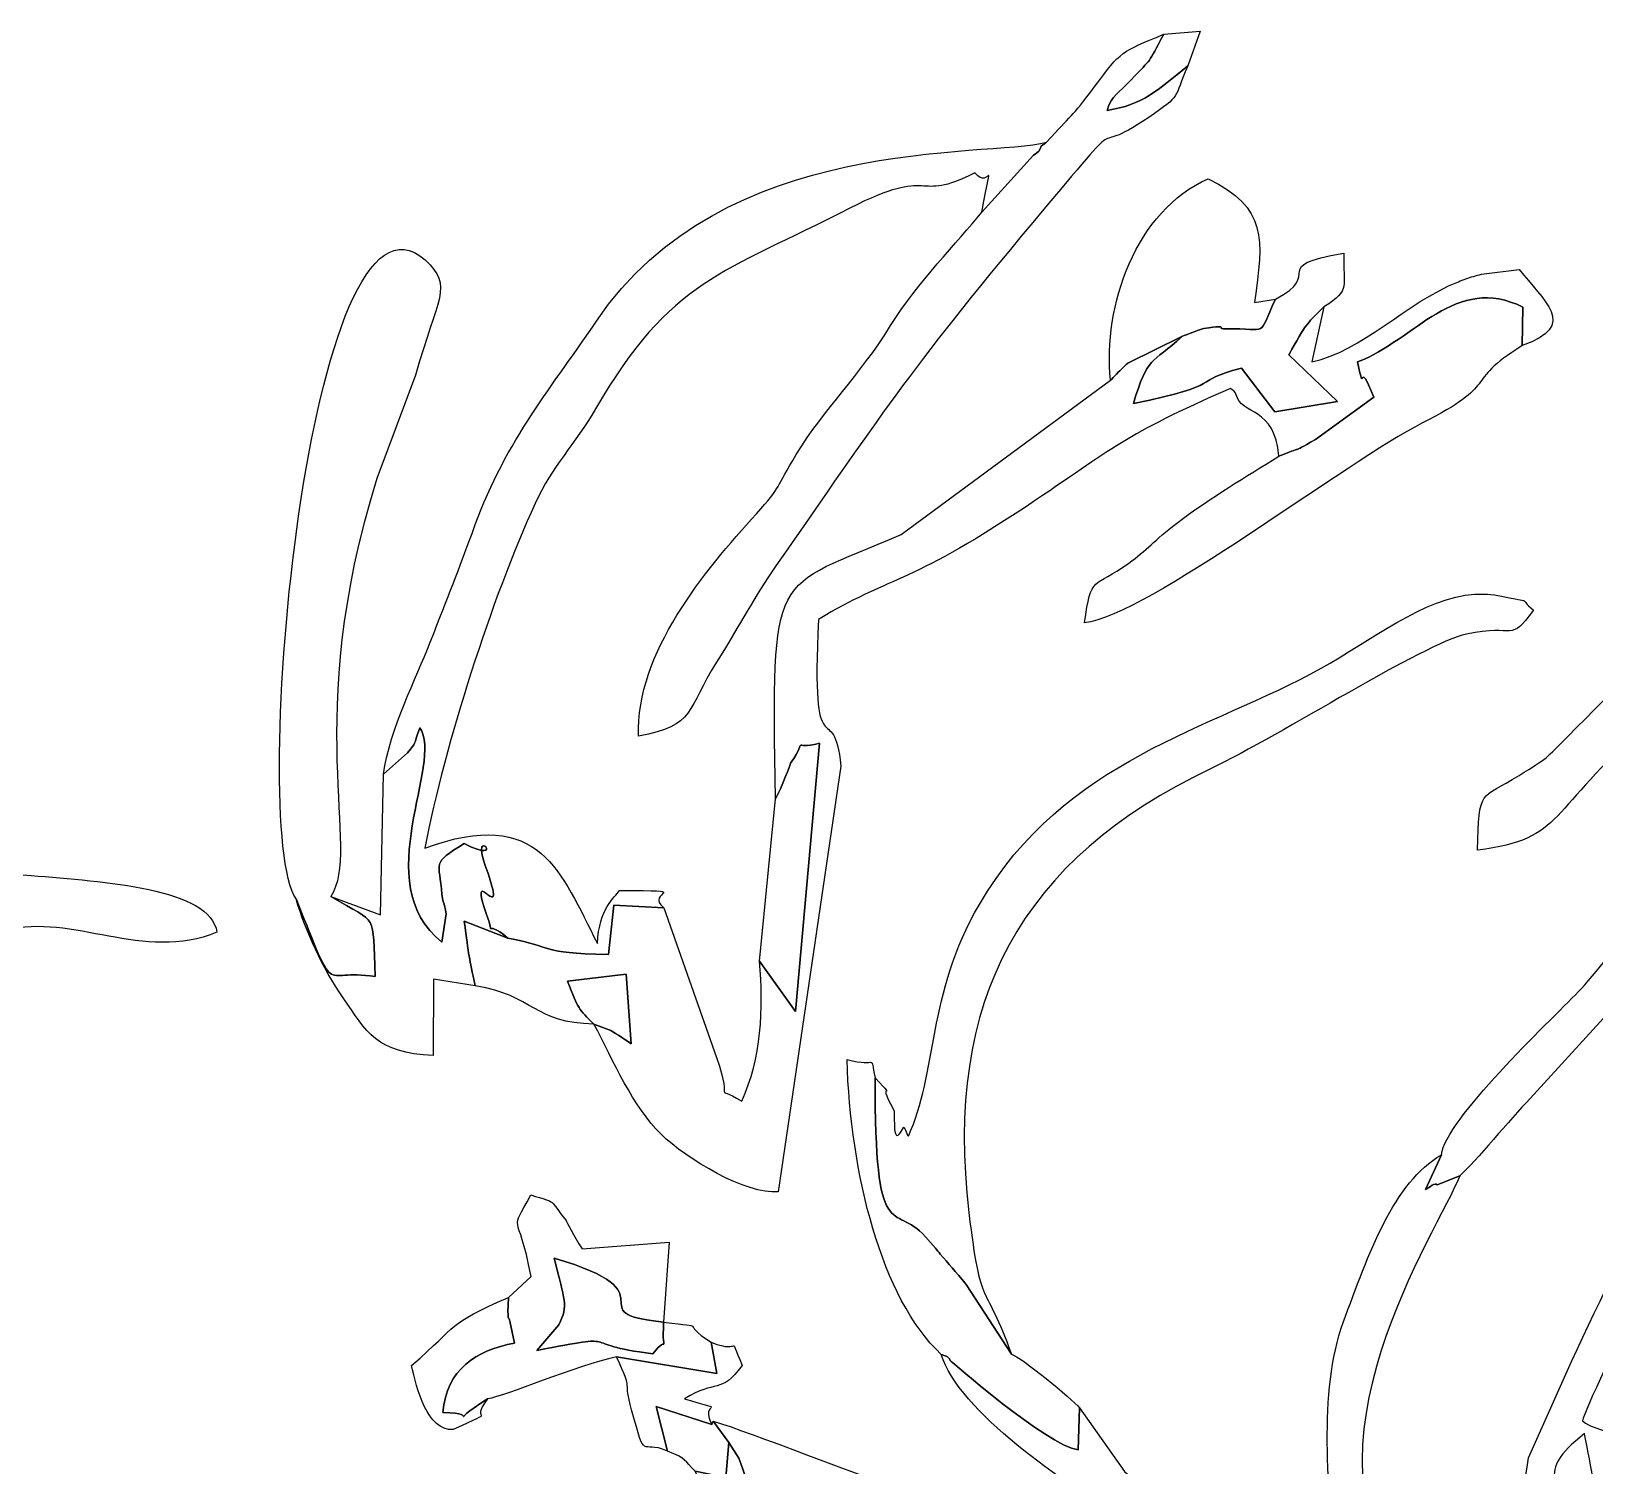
# Model space of a CAD drawing. Header units: millimetres. Extents: x -96.4 to -32.6, y 54.4 to 144.6.
# Drawn here: x -83.08 to -65.48, y 126.87 to 143.01 of the extents above; entities that cross this region are included whole.
import ezdxf

# ---------------------------------------------------------------- set-up
doc = ezdxf.new("R2010")
doc.units = ezdxf.units.MM
doc.header["$MEASUREMENT"] = 0
doc.layers.add('layer 1', color=7, linetype='Continuous')

msp = doc.modelspace()

# ---------------------------------------------------------------- linework, layer by layer
at = {"layer": 'layer 1', "color": 253}
for points, knots in [([(-71.6473, 141.7634), (-71.6704, 141.7376), (-71.7099, 141.7377), (-71.7217, 141.691), (-71.7217, 141.691), (-71.7333, 141.6451), (-71.7783, 141.6354), (-71.7941, 141.619), (-71.7941, 141.619), (-71.7941, 141.619), (-72.3771, 140.9781), (-72.3771, 140.9781), (-72.3771, 140.9781), (-72.6432, 140.6435), (-73.1055, 140.182), (-73.4036, 139.7004), (-73.4036, 139.7004), (-73.7589, 139.1263), (-74.1438, 138.7761), (-74.4661, 138.2482), (-74.4661, 138.2482), (-74.7012, 137.8632), (-74.629, 137.9004), (-74.9158, 137.5822), (-74.9158, 137.5822), (-75.4999, 136.9341), (-76.2718, 136.0225), (-76.2426, 135.0792), (-76.2426, 135.0792), (-75.5962, 135.1938), (-75.6997, 135.3794), (-75.3647, 135.9104), (-75.3647, 135.9104), (-75.0775, 136.3657), (-74.955, 136.6245), (-74.6958, 136.996), (-74.6958, 136.996), (-73.5342, 138.6606), (-73.2183, 139.1697), (-71.8027, 140.8614), (-71.8027, 140.8614), (-70.6094, 142.2871), (-71.2671, 141.52), (-70.4982, 142.0446), (-70.4982, 142.0446), (-70.1177, 142.3042), (-70.2283, 142.2412), (-70.0586, 142.6234), (-70.0586, 142.6234), (-70.407, 142.3452), (-70.565, 142.1849), (-70.9667, 142.1232), (-70.9667, 142.1232), (-70.9113, 142.3041), (-70.8431, 142.3057), (-70.6948, 142.4663), (-70.6948, 142.4663), (-70.4547, 142.7264), (-70.5125, 142.6309), (-70.329, 142.9806), (-70.329, 142.9806), (-70.8124, 142.7793), (-70.8075, 142.7951), (-71.1005, 142.3978), (-71.1005, 142.3978), (-71.3827, 142.0153), (-71.3608, 142.0909), (-71.6473, 141.7634)], [0, 0, 0, 0, 0.0555556, 0.0555556, 0.0555556, 0.0555556, 0.1111111, 0.1111111, 0.1111111, 0.1111111, 0.1666667, 0.1666667, 0.1666667, 0.1666667, 0.2222222, 0.2222222, 0.2222222, 0.2222222, 0.2777778, 0.2777778, 0.2777778, 0.2777778, 0.3333333, 0.3333333, 0.3333333, 0.3333333, 0.3888889, 0.3888889, 0.3888889, 0.3888889, 0.4444444, 0.4444444, 0.4444444, 0.4444444, 0.5, 0.5, 0.5, 0.5, 0.5555556, 0.5555556, 0.5555556, 0.5555556, 0.6111111, 0.6111111, 0.6111111, 0.6111111, 0.6666667, 0.6666667, 0.6666667, 0.6666667, 0.7222222, 0.7222222, 0.7222222, 0.7222222, 0.7777778, 0.7777778, 0.7777778, 0.7777778, 0.8333333, 0.8333333, 0.8333333, 0.8333333, 0.8888889, 0.8888889, 0.8888889, 0.8888889, 1, 1, 1, 1]), ([(-66.9965, 130.1272), (-66.9965, 130.1272), (-67.252, 130.0258), (-67.252, 130.0258), (-67.252, 130.0258), (-67.2717, 130.0617), (-67.3367, 129.9962), (-67.3832, 129.9734), (-67.3832, 129.9734), (-67.3832, 129.9734), (-67.203, 130.3657), (-67.203, 130.3657), (-67.203, 130.3657), (-67.7402, 130.0533), (-68.023, 129.2531), (-68.3076, 128.4772), (-68.3076, 128.4772), (-68.5913, 127.7035), (-68.474, 126.5725), (-68.3976, 125.6857), (-68.3976, 125.6857), (-68.9333, 125.7642), (-70.4957, 126.5412), (-70.7697, 126.7987), (-70.7697, 126.7987), (-70.7697, 126.7987), (-71.2769, 127.5158), (-71.2769, 127.5158), (-71.2769, 127.5158), (-71.2769, 127.5158), (-71.2919, 127.0426), (-71.2919, 127.0426), (-71.2919, 127.0426), (-71.6503, 127.096), (-72.7335, 128.0505), (-72.7337, 128.051), (-72.7337, 128.051), (-72.7511, 128.1043), (-72.7994, 128.0977), (-72.8339, 128.1185), (-72.8339, 128.1185), (-72.6505, 127.4886), (-71.4303, 126.6438), (-70.7773, 126.2818), (-70.7773, 126.2818), (-70.7773, 126.2818), (-70.1405, 125.9213), (-70.1405, 125.9213), (-70.1405, 125.9213), (-69.9851, 125.8009), (-70.0155, 125.8195), (-69.9084, 125.7126), (-69.9084, 125.7126), (-71.2637, 125.7017), (-74.4692, 127.0759), (-75.4005, 127.3683), (-75.4005, 127.3683), (-75.4005, 127.3683), (-75.2239, 127.1276), (-75.2239, 127.1276), (-75.2239, 127.1276), (-75.2239, 127.1276), (-75.1136, 126.9513), (-75.1136, 126.9513), (-75.1136, 126.9513), (-74.9526, 126.5515), (-75.0481, 126.4989), (-74.7897, 126.1859), (-74.7897, 126.1859), (-74.9021, 126.8551), (-74.8562, 126.3653), (-74.7049, 126.552), (-74.7049, 126.552), (-74.3641, 126.4687), (-73.5088, 126.1355), (-73.1952, 126.0216), (-73.1952, 126.0216), (-72.4921, 125.7662), (-69.0191, 124.8946), (-68.2732, 124.9333), (-68.2732, 124.9333), (-67.8092, 124.5731), (-67.7304, 124.2683), (-67.2457, 123.6974), (-67.2457, 123.6974), (-66.8484, 123.2295), (-66.5652, 122.6533), (-66.6342, 122.0232), (-66.6342, 122.0232), (-65.8364, 121.9626), (-65.8876, 122.2388), (-66.2097, 122.8387), (-66.2097, 122.8387), (-66.307, 123.02), (-66.4542, 123.212), (-66.5046, 123.5006), (-66.5046, 123.5006), (-66.5046, 123.5006), (-66.4718, 124.1084), (-66.4718, 124.1084), (-66.4718, 124.1084), (-66.3369, 124.5765), (-66.2982, 124.2066), (-66.1871, 124.8798), (-66.1871, 124.8798), (-66.1235, 125.2653), (-66.1191, 125.2911), (-66.0354, 125.642), (-66.0354, 125.642), (-65.7479, 126.8481), (-66.2031, 126.7258), (-65.5914, 127.2292), (-65.5914, 127.2292), (-65.4949, 126.7741), (-65.2671, 125.1945), (-64.9913, 124.9427), (-64.9913, 124.9427), (-64.9839, 125.6005), (-65.3739, 125.8586), (-65.2715, 126.8499), (-65.2715, 126.8499), (-65.2277, 126.819), (-65.1567, 126.835), (-65.1342, 126.7661), (-65.1342, 126.7661), (-65.1342, 126.7661), (-64.8683, 126.5816), (-64.8683, 126.5816), (-64.8683, 126.5816), (-64.9137, 126.9476), (-64.8628, 126.8938), (-65.076, 127.0905), (-65.076, 127.0905), (-65.2995, 127.2969), (-65.4285, 127.2341), (-65.6147, 127.3689), (-65.6147, 127.3689), (-65.561, 127.6203), (-64.159, 130.4162), (-63.7533, 130.921), (-63.7533, 130.921), (-62.8233, 132.0782), (-62.0183, 132.6522), (-60.9799, 133.649), (-60.9799, 133.649), (-60.9799, 133.649), (-58.0723, 136.2455), (-58.0723, 136.2455), (-58.0723, 136.2455), (-57.2827, 136.9986), (-55.957, 138.1305), (-55.5342, 139.18), (-55.5342, 139.18), (-55.4512, 139.8084), (-55.5808, 139.3944), (-55.3234, 139.6083), (-55.3234, 139.6083), (-54.9284, 139.0325), (-55.1374, 138.852), (-55.1703, 138.1104), (-55.1703, 138.1104), (-54.8893, 138.7247), (-55.1682, 139.571), (-54.9387, 140.275), (-54.9387, 140.275), (-55.1175, 140.1541), (-55.1107, 140.1788), (-55.3713, 140.0656), (-55.3713, 140.0656), (-55.3713, 140.0656), (-55.3174, 140.8382), (-55.3174, 140.8382), (-55.3174, 140.8382), (-55.6635, 140.5225), (-55.7433, 139.4965), (-56.4286, 138.5945), (-56.4286, 138.5945), (-57.6204, 137.0263), (-59.2606, 135.9018), (-60.774, 134.7036), (-60.774, 134.7036), (-60.774, 134.7036), (-63.229, 132.1518), (-63.229, 132.1518), (-63.229, 132.1518), (-64.3558, 130.988), (-65.0625, 129.4831), (-65.7365, 128.0394), (-65.7365, 128.0394), (-65.7365, 128.0394), (-66.2209, 126.9524), (-66.2209, 126.9524), (-66.2209, 126.9524), (-66.3833, 126.1085), (-66.0542, 126.2023), (-66.5772, 125.4138), (-66.5772, 125.4138), (-66.5772, 125.4138), (-67.5776, 125.4044), (-67.5776, 125.4044), (-67.5776, 125.4044), (-68.9299, 127.0422), (-67.2343, 129.5172), (-66.9965, 130.1272)], [0, 0, 0, 0, 0.0192308, 0.0192308, 0.0192308, 0.0192308, 0.0384615, 0.0384615, 0.0384615, 0.0384615, 0.0576923, 0.0576923, 0.0576923, 0.0576923, 0.0769231, 0.0769231, 0.0769231, 0.0769231, 0.0961538, 0.0961538, 0.0961538, 0.0961538, 0.1153846, 0.1153846, 0.1153846, 0.1153846, 0.1346154, 0.1346154, 0.1346154, 0.1346154, 0.1538462, 0.1538462, 0.1538462, 0.1538462, 0.1730769, 0.1730769, 0.1730769, 0.1730769, 0.1923077, 0.1923077, 0.1923077, 0.1923077, 0.2115385, 0.2115385, 0.2115385, 0.2115385, 0.2307692, 0.2307692, 0.2307692, 0.2307692, 0.25, 0.25, 0.25, 0.25, 0.2692308, 0.2692308, 0.2692308, 0.2692308, 0.2884615, 0.2884615, 0.2884615, 0.2884615, 0.3076923, 0.3076923, 0.3076923, 0.3076923, 0.3269231, 0.3269231, 0.3269231, 0.3269231, 0.3461538, 0.3461538, 0.3461538, 0.3461538, 0.3653846, 0.3653846, 0.3653846, 0.3653846, 0.3846154, 0.3846154, 0.3846154, 0.3846154, 0.4038462, 0.4038462, 0.4038462, 0.4038462, 0.4230769, 0.4230769, 0.4230769, 0.4230769, 0.4423077, 0.4423077, 0.4423077, 0.4423077, 0.4615385, 0.4615385, 0.4615385, 0.4615385, 0.4807692, 0.4807692, 0.4807692, 0.4807692, 0.5, 0.5, 0.5, 0.5, 0.5192308, 0.5192308, 0.5192308, 0.5192308, 0.5384615, 0.5384615, 0.5384615, 0.5384615, 0.5576923, 0.5576923, 0.5576923, 0.5576923, 0.5769231, 0.5769231, 0.5769231, 0.5769231, 0.5961538, 0.5961538, 0.5961538, 0.5961538, 0.6153846, 0.6153846, 0.6153846, 0.6153846, 0.6346154, 0.6346154, 0.6346154, 0.6346154, 0.6538462, 0.6538462, 0.6538462, 0.6538462, 0.6730769, 0.6730769, 0.6730769, 0.6730769, 0.6923077, 0.6923077, 0.6923077, 0.6923077, 0.7115385, 0.7115385, 0.7115385, 0.7115385, 0.7307692, 0.7307692, 0.7307692, 0.7307692, 0.75, 0.75, 0.75, 0.75, 0.7692308, 0.7692308, 0.7692308, 0.7692308, 0.7884615, 0.7884615, 0.7884615, 0.7884615, 0.8076923, 0.8076923, 0.8076923, 0.8076923, 0.8269231, 0.8269231, 0.8269231, 0.8269231, 0.8461538, 0.8461538, 0.8461538, 0.8461538, 0.8653846, 0.8653846, 0.8653846, 0.8653846, 0.8846154, 0.8846154, 0.8846154, 0.8846154, 0.9038462, 0.9038462, 0.9038462, 0.9038462, 0.9230769, 0.9230769, 0.9230769, 0.9230769, 0.9423077, 0.9423077, 0.9423077, 0.9423077, 0.9615385, 0.9615385, 0.9615385, 0.9615385, 1, 1, 1, 1]), ([(-79.1139, 134.6487), (-79.1139, 134.6487), (-79.1466, 133.0682), (-79.1466, 133.0682), (-79.1466, 133.0682), (-79.1466, 133.0682), (-79.7059, 133.2748), (-79.7059, 133.2748), (-79.7059, 133.2748), (-79.1578, 132.9431), (-79.2453, 133.1179), (-79.207, 132.3712), (-79.207, 132.3712), (-79.8468, 132.472), (-79.6226, 132.0823), (-80.0985, 133.2452), (-80.0985, 133.2452), (-79.9883, 132.8744), (-79.8042, 132.4793), (-79.5677, 132.1325), (-79.5677, 132.1325), (-79.3063, 131.7492), (-79.1943, 131.5088), (-78.5542, 131.4837), (-78.5542, 131.4837), (-78.5542, 131.4837), (-78.5494, 132.3413), (-78.5494, 132.3413), (-78.5494, 132.3413), (-78.5494, 132.3413), (-78.0803, 132.2667), (-78.0803, 132.2667), (-78.0803, 132.2667), (-78.1515, 132.5923), (-78.1519, 132.5926), (-78.2054, 132.9952), (-78.2054, 132.9952), (-78.2054, 132.9952), (-77.713, 132.8049), (-77.713, 132.8049), (-77.713, 132.8049), (-78.0146, 133.0505), (-77.8426, 132.7532), (-77.9565, 133.0827), (-77.9565, 133.0827), (-78.1784, 133.7243), (-77.6835, 132.8271), (-77.9639, 133.6106), (-77.9639, 133.6106), (-78.1442, 134.1146), (-77.6999, 133.6084), (-78.206, 133.8704), (-78.206, 133.8704), (-78.5826, 133.6375), (-78.483, 133.668), (-78.456, 133.2956), (-78.456, 133.2956), (-78.453, 133.2528), (-78.4115, 133.1168), (-78.4084, 133.0792), (-78.4084, 133.0792), (-78.4084, 133.0792), (-78.4561, 132.7599), (-78.4561, 132.7599), (-78.4561, 132.7599), (-79.2925, 133.4196), (-78.4276, 134.7895), (-78.7062, 135.1719), (-78.7062, 135.1719), (-78.7823, 134.9513), (-78.7376, 135.0256), (-78.8439, 134.8911), (-78.8439, 134.8911), (-78.8439, 134.8911), (-79.1139, 134.6487), (-79.1139, 134.6487)], [0, 0, 0, 0, 0.05, 0.05, 0.05, 0.05, 0.1, 0.1, 0.1, 0.1, 0.15, 0.15, 0.15, 0.15, 0.2, 0.2, 0.2, 0.2, 0.25, 0.25, 0.25, 0.25, 0.3, 0.3, 0.3, 0.3, 0.35, 0.35, 0.35, 0.35, 0.4, 0.4, 0.4, 0.4, 0.45, 0.45, 0.45, 0.45, 0.5, 0.5, 0.5, 0.5, 0.55, 0.55, 0.55, 0.55, 0.6, 0.6, 0.6, 0.6, 0.65, 0.65, 0.65, 0.65, 0.7, 0.7, 0.7, 0.7, 0.75, 0.75, 0.75, 0.75, 0.8, 0.8, 0.8, 0.8, 0.85, 0.85, 0.85, 0.85, 0.9, 0.9, 0.9, 0.9, 1, 1, 1, 1]), ([(-77.9416, 127.6184), (-78.4639, 127.2928), (-77.9723, 127.4629), (-78.444, 127.4636), (-78.444, 127.4636), (-78.4066, 127.9444), (-78.0717, 128.1683), (-77.6385, 128.2442), (-77.6385, 128.2442), (-77.6385, 128.2442), (-77.6926, 128.4911), (-77.6926, 128.4911), (-77.6926, 128.4911), (-77.6999, 128.5493), (-77.723, 128.4713), (-77.7065, 128.7594), (-77.7065, 128.7594), (-78.4214, 128.4473), (-78.2493, 128.4661), (-78.7973, 127.9941), (-78.7973, 127.9941), (-78.7422, 127.7342), (-78.6212, 127.2557), (-78.3311, 127.2721), (-78.3311, 127.2721), (-77.7705, 127.5288), (-78.1713, 127.3222), (-77.9416, 127.6184)], [0, 0, 0, 0, 0.125, 0.125, 0.125, 0.125, 0.25, 0.25, 0.25, 0.25, 0.375, 0.375, 0.375, 0.375, 0.5, 0.5, 0.5, 0.5, 0.625, 0.625, 0.625, 0.625, 0.75, 0.75, 0.75, 0.75, 1, 1, 1, 1])]:
    msp.add_open_spline(points, degree=3, knots=knots, dxfattribs=at)
at = {"layer": 'layer 1', "color": 251}
for points, knots in [([(-70.0586, 142.6234), (-70.0586, 142.6234), (-69.92, 143.0136), (-69.92, 143.0136), (-69.92, 143.0136), (-69.92, 143.0136), (-70.329, 142.9806), (-70.329, 142.9806), (-70.329, 142.9806), (-70.5125, 142.6309), (-70.4547, 142.7264), (-70.6948, 142.4663), (-70.6948, 142.4663), (-70.8431, 142.3057), (-70.9113, 142.3041), (-70.9667, 142.1232), (-70.9667, 142.1232), (-70.565, 142.1849), (-70.407, 142.3452), (-70.0586, 142.6234)], [0, 0, 0, 0, 0.1666667, 0.1666667, 0.1666667, 0.1666667, 0.3333333, 0.3333333, 0.3333333, 0.3333333, 0.5, 0.5, 0.5, 0.5, 0.6666667, 0.6666667, 0.6666667, 0.6666667, 1, 1, 1, 1]), ([(-69.0707, 139.9975), (-69.2859, 139.5526), (-69.1203, 139.6691), (-69.6336, 139.6652), (-69.6336, 139.6652), (-69.7741, 139.6641), (-69.5417, 139.7131), (-69.8788, 139.6686), (-69.8788, 139.6686), (-69.8899, 139.6672), (-70.0792, 139.5956), (-70.1185, 139.5816), (-70.1185, 139.5816), (-70.4754, 139.256), (-70.5071, 139.3638), (-70.6708, 138.8226), (-70.6708, 138.8226), (-69.5889, 139.0428), (-70.0511, 139.0711), (-69.4531, 139.2201), (-69.4531, 139.2201), (-69.4531, 139.2201), (-69.078, 138.7306), (-69.078, 138.7306), (-69.078, 138.7306), (-69.078, 138.7306), (-68.3725, 138.8454), (-68.3725, 138.8454), (-68.3725, 138.8454), (-68.3725, 138.8454), (-68.9212, 139.3729), (-68.9212, 139.3729), (-68.9212, 139.3729), (-68.8961, 139.4148), (-68.7636, 139.6487), (-68.7444, 139.6739), (-68.7444, 139.6739), (-68.7251, 139.6994), (-68.6964, 139.7349), (-68.6764, 139.7596), (-68.6764, 139.7596), (-68.6764, 139.7596), (-68.5265, 139.9117), (-68.5265, 139.9117), (-68.5265, 139.9117), (-68.2077, 140.1087), (-68.3208, 140.1372), (-68.2995, 140.5145), (-68.2995, 140.5145), (-69.1729, 140.3713), (-68.507, 140.2876), (-69.0707, 139.9975)], [0, 0, 0, 0, 0.0714286, 0.0714286, 0.0714286, 0.0714286, 0.1428571, 0.1428571, 0.1428571, 0.1428571, 0.2142857, 0.2142857, 0.2142857, 0.2142857, 0.2857143, 0.2857143, 0.2857143, 0.2857143, 0.3571429, 0.3571429, 0.3571429, 0.3571429, 0.4285714, 0.4285714, 0.4285714, 0.4285714, 0.5, 0.5, 0.5, 0.5, 0.5714286, 0.5714286, 0.5714286, 0.5714286, 0.6428571, 0.6428571, 0.6428571, 0.6428571, 0.7142857, 0.7142857, 0.7142857, 0.7142857, 0.7857143, 0.7857143, 0.7857143, 0.7857143, 0.8571429, 0.8571429, 0.8571429, 0.8571429, 1, 1, 1, 1]), ([(-72.8339, 128.1185), (-72.7994, 128.0977), (-72.7511, 128.1043), (-72.7337, 128.051), (-72.7337, 128.051), (-72.7335, 128.0505), (-71.6503, 127.096), (-71.2919, 127.0426), (-71.2919, 127.0426), (-71.2919, 127.0426), (-71.2769, 127.5158), (-71.2769, 127.5158), (-71.2769, 127.5158), (-71.3579, 127.6138), (-71.9447, 128.0992), (-72.044, 128.1198), (-72.044, 128.1198), (-72.044, 128.1198), (-72.5549, 128.9054), (-72.5549, 128.9054), (-72.5549, 128.9054), (-72.6813, 129.064), (-72.7476, 129.1327), (-72.845, 129.2479), (-72.845, 129.2479), (-72.861, 129.2668), (-72.884, 129.2962), (-72.9, 129.3148), (-72.9, 129.3148), (-72.9, 129.3148), (-73.0105, 129.4436), (-73.0105, 129.4436), (-73.0105, 129.4436), (-73.3773, 129.8433), (-73.5789, 129.3025), (-73.5789, 131.2324), (-73.5789, 131.2324), (-73.6427, 131.5164), (-73.5314, 131.3438), (-73.8946, 131.4367), (-73.8946, 131.4367), (-73.8575, 130.1613), (-73.5102, 128.7478), (-72.8339, 128.1185)], [0, 0, 0, 0, 0.0833333, 0.0833333, 0.0833333, 0.0833333, 0.1666667, 0.1666667, 0.1666667, 0.1666667, 0.25, 0.25, 0.25, 0.25, 0.3333333, 0.3333333, 0.3333333, 0.3333333, 0.4166667, 0.4166667, 0.4166667, 0.4166667, 0.5, 0.5, 0.5, 0.5, 0.5833333, 0.5833333, 0.5833333, 0.5833333, 0.6666667, 0.6666667, 0.6666667, 0.6666667, 0.75, 0.75, 0.75, 0.75, 0.8333333, 0.8333333, 0.8333333, 0.8333333, 1, 1, 1, 1])]:
    msp.add_open_spline(points, degree=3, knots=knots, dxfattribs=at)
at = {"layer": 'layer 1', "color": 254}
msp.add_open_spline([(-79.1139, 134.6487), (-79.1139, 134.6487), (-78.8439, 134.8911), (-78.8439, 134.8911), (-78.8439, 134.8911), (-78.7376, 135.0256), (-78.7823, 134.9513), (-78.7062, 135.1719), (-78.7062, 135.1719), (-78.4276, 134.7895), (-79.2925, 133.4196), (-78.4561, 132.7599), (-78.4561, 132.7599), (-78.4561, 132.7599), (-78.4084, 133.0792), (-78.4084, 133.0792), (-78.4084, 133.0792), (-78.4115, 133.1168), (-78.453, 133.2528), (-78.456, 133.2956), (-78.456, 133.2956), (-78.483, 133.668), (-78.5826, 133.6375), (-78.206, 133.8704), (-78.206, 133.8704), (-77.6999, 133.6084), (-78.1442, 134.1146), (-77.9639, 133.6106), (-77.9639, 133.6106), (-77.6835, 132.8271), (-78.1784, 133.7243), (-77.9565, 133.0827), (-77.9565, 133.0827), (-77.8426, 132.7532), (-78.0146, 133.0505), (-77.713, 132.8049), (-77.713, 132.8049), (-77.14, 132.6972), (-77.4015, 132.6386), (-76.5805, 132.62), (-76.5805, 132.62), (-76.5805, 132.62), (-76.5191, 133.1743), (-76.5191, 133.1743), (-76.5191, 133.1743), (-76.5191, 133.1743), (-75.9559, 133.1463), (-75.9559, 133.1463), (-75.9559, 133.1463), (-76.1901, 133.328), (-75.5731, 133.3435), (-76.4555, 133.3392), (-76.4555, 133.3392), (-76.5129, 133.2631), (-76.6851, 133.1383), (-76.7056, 132.7451), (-76.7056, 132.7451), (-77.1182, 133.5409), (-77.3419, 134.2979), (-78.6493, 133.8177), (-78.6493, 133.8177), (-78.4196, 134.9985), (-77.8977, 136.6223), (-77.4062, 137.699), (-77.4062, 137.699), (-77.2158, 138.116), (-76.9555, 138.3655), (-76.7258, 138.763), (-76.7258, 138.763), (-75.8874, 140.2134), (-75.288, 140.2926), (-73.8628, 141.0215), (-73.8628, 141.0215), (-72.903, 141.5124), (-73.1442, 141.0661), (-72.4541, 141.4195), (-72.4541, 141.4195), (-72.2831, 141.1969), (-72.2483, 141.7099), (-72.3771, 140.9781), (-72.3771, 140.9781), (-72.3771, 140.9781), (-71.7941, 141.619), (-71.7941, 141.619), (-71.7941, 141.619), (-71.7783, 141.6354), (-71.7333, 141.6451), (-71.7217, 141.691), (-71.7217, 141.691), (-71.7099, 141.7377), (-71.6704, 141.7376), (-71.6473, 141.7634), (-71.6473, 141.7634), (-72.3337, 141.5913), (-75.2911, 141.868), (-76.7172, 139.7489), (-76.7172, 139.7489), (-77.184, 139.0552), (-77.7422, 138.3954), (-78.08, 137.4621), (-78.08, 137.4621), (-78.2859, 136.893), (-78.3727, 136.6911), (-78.587, 136.1349), (-78.587, 136.1349), (-78.7451, 135.7249), (-79.0386, 135.1771), (-79.1139, 134.6487)], degree=3, knots=[0, 0, 0, 0, 0.0357143, 0.0357143, 0.0357143, 0.0357143, 0.0714286, 0.0714286, 0.0714286, 0.0714286, 0.1071429, 0.1071429, 0.1071429, 0.1071429, 0.1428571, 0.1428571, 0.1428571, 0.1428571, 0.1785714, 0.1785714, 0.1785714, 0.1785714, 0.2142857, 0.2142857, 0.2142857, 0.2142857, 0.25, 0.25, 0.25, 0.25, 0.2857143, 0.2857143, 0.2857143, 0.2857143, 0.3214286, 0.3214286, 0.3214286, 0.3214286, 0.3571429, 0.3571429, 0.3571429, 0.3571429, 0.3928571, 0.3928571, 0.3928571, 0.3928571, 0.4285714, 0.4285714, 0.4285714, 0.4285714, 0.4642857, 0.4642857, 0.4642857, 0.4642857, 0.5, 0.5, 0.5, 0.5, 0.5357143, 0.5357143, 0.5357143, 0.5357143, 0.5714286, 0.5714286, 0.5714286, 0.5714286, 0.6071429, 0.6071429, 0.6071429, 0.6071429, 0.6428571, 0.6428571, 0.6428571, 0.6428571, 0.6785714, 0.6785714, 0.6785714, 0.6785714, 0.7142857, 0.7142857, 0.7142857, 0.7142857, 0.75, 0.75, 0.75, 0.75, 0.7857143, 0.7857143, 0.7857143, 0.7857143, 0.8214286, 0.8214286, 0.8214286, 0.8214286, 0.8571429, 0.8571429, 0.8571429, 0.8571429, 0.8928571, 0.8928571, 0.8928571, 0.8928571, 0.9285714, 0.9285714, 0.9285714, 0.9285714, 1, 1, 1, 1], dxfattribs=at)
at = {"layer": 'layer 1', "color": 252}
for points, knots in [([(-80.0985, 133.2452), (-79.6226, 132.0823), (-79.8468, 132.472), (-79.207, 132.3712), (-79.207, 132.3712), (-79.2453, 133.1179), (-79.1578, 132.9431), (-79.7059, 133.2748), (-79.7059, 133.2748), (-79.3596, 133.8024), (-80.0432, 135.2535), (-79.1894, 137.9771), (-79.1894, 137.9771), (-79.1894, 137.9771), (-78.7539, 139.1416), (-78.7539, 139.1416), (-78.7539, 139.1416), (-78.5056, 140.0287), (-78.3212, 140.1348), (-78.6433, 140.4393), (-78.6433, 140.4393), (-79.9532, 141.5817), (-80.6414, 134.0723), (-80.0985, 133.2452)], [0, 0, 0, 0, 0.1428571, 0.1428571, 0.1428571, 0.1428571, 0.2857143, 0.2857143, 0.2857143, 0.2857143, 0.4285714, 0.4285714, 0.4285714, 0.4285714, 0.5714286, 0.5714286, 0.5714286, 0.5714286, 0.7142857, 0.7142857, 0.7142857, 0.7142857, 1, 1, 1, 1]), ([(-68.5265, 139.9117), (-68.5265, 139.9117), (-68.6764, 139.7596), (-68.6764, 139.7596), (-68.6764, 139.7596), (-68.6964, 139.7349), (-68.7251, 139.6994), (-68.7444, 139.6739), (-68.7444, 139.6739), (-68.7636, 139.6487), (-68.8961, 139.4148), (-68.9212, 139.3729), (-68.9212, 139.3729), (-68.9212, 139.3729), (-68.3725, 138.8454), (-68.3725, 138.8454), (-68.3725, 138.8454), (-68.3725, 138.8454), (-69.078, 138.7306), (-69.078, 138.7306), (-69.078, 138.7306), (-69.078, 138.7306), (-69.4531, 139.2201), (-69.4531, 139.2201), (-69.4531, 139.2201), (-70.0511, 139.0711), (-69.5889, 139.0428), (-70.6708, 138.8226), (-70.6708, 138.8226), (-70.5071, 139.3638), (-70.4754, 139.256), (-70.1185, 139.5816), (-70.1185, 139.5816), (-70.1185, 139.5816), (-70.7343, 139.2773), (-70.7343, 139.2773), (-70.7343, 139.2773), (-70.7523, 139.2627), (-70.7861, 139.2277), (-70.8001, 139.2153), (-70.8001, 139.2153), (-70.8196, 139.1983), (-70.8966, 139.1146), (-70.9268, 139.0859), (-70.9268, 139.0859), (-70.9268, 139.0859), (-73.2838, 137.3475), (-73.2838, 137.3475), (-73.2838, 137.3475), (-74.7554, 136.7181), (-74.7423, 137.0045), (-74.7007, 134.3719), (-74.7007, 134.3719), (-74.6307, 134.4927), (-74.5321, 134.7682), (-74.5294, 134.7724), (-74.5294, 134.7724), (-74.3187, 135.0985), (-74.547, 134.913), (-74.2047, 134.9992), (-74.2047, 134.9992), (-74.2047, 134.9992), (-74.4755, 131.9788), (-74.4755, 131.9788), (-74.4755, 131.9788), (-74.4755, 131.9788), (-74.8808, 132.544), (-74.8808, 132.544), (-74.8808, 132.544), (-74.8317, 132.0159), (-74.8598, 131.4423), (-75.08, 130.9695), (-75.08, 130.9695), (-75.4313, 131.1817), (-75.1622, 130.8808), (-75.363, 131.46), (-75.363, 131.46), (-75.363, 131.46), (-75.9559, 133.1463), (-75.9559, 133.1463), (-75.9559, 133.1463), (-75.9559, 133.1463), (-76.5191, 133.1743), (-76.5191, 133.1743), (-76.5191, 133.1743), (-76.5191, 133.1743), (-76.5805, 132.62), (-76.5805, 132.62), (-76.5805, 132.62), (-77.4015, 132.6386), (-77.14, 132.6972), (-77.713, 132.8049), (-77.713, 132.8049), (-77.713, 132.8049), (-78.2054, 132.9952), (-78.2054, 132.9952), (-78.2054, 132.9952), (-78.1519, 132.5926), (-78.1515, 132.5923), (-78.0803, 132.2667), (-78.0803, 132.2667), (-77.4165, 132.1635), (-77.4206, 131.8446), (-76.7441, 131.8367), (-76.7441, 131.8367), (-76.5193, 131.4114), (-76.3105, 130.9132), (-75.9869, 130.5961), (-75.9869, 130.5961), (-75.7035, 130.3184), (-75.0257, 129.9125), (-74.6693, 129.9483), (-74.6693, 129.9483), (-74.6693, 129.9483), (-73.9652, 134.7388), (-73.9652, 134.7388), (-73.9652, 134.7388), (-74.0391, 135.5556), (-74.3063, 134.6151), (-74.2145, 136.3926), (-74.2145, 136.3926), (-73.414, 136.8807), (-73.2616, 136.7449), (-71.8751, 137.6655), (-71.8751, 137.6655), (-70.8572, 138.3414), (-70.8043, 138.4572), (-69.5781, 138.9923), (-69.5781, 138.9923), (-69.5554, 138.9702), (-69.524, 138.964), (-69.5141, 138.9219), (-69.5141, 138.9219), (-69.4587, 138.6879), (-69.0714, 138.7889), (-69.0348, 138.2304), (-69.0348, 138.2304), (-68.6728, 138.3742), (-68.958, 138.2327), (-68.6186, 138.4186), (-68.6186, 138.4186), (-68.6186, 138.4186), (-67.9644, 138.8939), (-67.9644, 138.8939), (-67.9644, 138.8939), (-68.1511, 139.3822), (-68.0531, 138.8527), (-68.1475, 139.2907), (-68.1475, 139.2907), (-67.4986, 139.5403), (-67.0419, 140.285), (-66.2841, 139.9076), (-66.2841, 139.9076), (-66.2841, 139.9076), (-66.2928, 139.475), (-66.2928, 139.475), (-66.2928, 139.475), (-65.6453, 139.696), (-66.0623, 139.9893), (-66.3271, 140.3329), (-66.3271, 140.3329), (-66.3271, 140.3329), (-66.7501, 140.2788), (-66.7501, 140.2788), (-66.7501, 140.2788), (-66.7781, 140.2722), (-66.8139, 140.2627), (-66.8419, 140.2547), (-66.8419, 140.2547), (-66.9012, 140.2377), (-66.9519, 140.2173), (-67.0113, 140.1938), (-67.0113, 140.1938), (-67.6043, 139.9589), (-68.0969, 139.4071), (-68.6625, 139.2937), (-68.6625, 139.2937), (-68.6625, 139.2937), (-68.5265, 139.9117), (-68.5265, 139.9117)], [0, 0, 0, 0, 0.0217391, 0.0217391, 0.0217391, 0.0217391, 0.0434783, 0.0434783, 0.0434783, 0.0434783, 0.0652174, 0.0652174, 0.0652174, 0.0652174, 0.0869565, 0.0869565, 0.0869565, 0.0869565, 0.1086957, 0.1086957, 0.1086957, 0.1086957, 0.1304348, 0.1304348, 0.1304348, 0.1304348, 0.1521739, 0.1521739, 0.1521739, 0.1521739, 0.173913, 0.173913, 0.173913, 0.173913, 0.1956522, 0.1956522, 0.1956522, 0.1956522, 0.2173913, 0.2173913, 0.2173913, 0.2173913, 0.2391304, 0.2391304, 0.2391304, 0.2391304, 0.2608696, 0.2608696, 0.2608696, 0.2608696, 0.2826087, 0.2826087, 0.2826087, 0.2826087, 0.3043478, 0.3043478, 0.3043478, 0.3043478, 0.326087, 0.326087, 0.326087, 0.326087, 0.3478261, 0.3478261, 0.3478261, 0.3478261, 0.3695652, 0.3695652, 0.3695652, 0.3695652, 0.3913043, 0.3913043, 0.3913043, 0.3913043, 0.4130435, 0.4130435, 0.4130435, 0.4130435, 0.4347826, 0.4347826, 0.4347826, 0.4347826, 0.4565217, 0.4565217, 0.4565217, 0.4565217, 0.4782609, 0.4782609, 0.4782609, 0.4782609, 0.5, 0.5, 0.5, 0.5, 0.5217391, 0.5217391, 0.5217391, 0.5217391, 0.5434783, 0.5434783, 0.5434783, 0.5434783, 0.5652174, 0.5652174, 0.5652174, 0.5652174, 0.5869565, 0.5869565, 0.5869565, 0.5869565, 0.6086957, 0.6086957, 0.6086957, 0.6086957, 0.6304348, 0.6304348, 0.6304348, 0.6304348, 0.6521739, 0.6521739, 0.6521739, 0.6521739, 0.673913, 0.673913, 0.673913, 0.673913, 0.6956522, 0.6956522, 0.6956522, 0.6956522, 0.7173913, 0.7173913, 0.7173913, 0.7173913, 0.7391304, 0.7391304, 0.7391304, 0.7391304, 0.7608696, 0.7608696, 0.7608696, 0.7608696, 0.7826087, 0.7826087, 0.7826087, 0.7826087, 0.8043478, 0.8043478, 0.8043478, 0.8043478, 0.826087, 0.826087, 0.826087, 0.826087, 0.8478261, 0.8478261, 0.8478261, 0.8478261, 0.8695652, 0.8695652, 0.8695652, 0.8695652, 0.8913043, 0.8913043, 0.8913043, 0.8913043, 0.9130435, 0.9130435, 0.9130435, 0.9130435, 0.9347826, 0.9347826, 0.9347826, 0.9347826, 0.9565217, 0.9565217, 0.9565217, 0.9565217, 1, 1, 1, 1]), ([(-76.7441, 131.8367), (-76.9209, 132.0104), (-76.9167, 131.9959), (-77.0423, 132.3217), (-77.0423, 132.3217), (-77.0423, 132.3217), (-76.3821, 132.3995), (-76.3821, 132.3995), (-76.3821, 132.3995), (-76.3821, 132.3995), (-76.3263, 131.6148), (-76.3263, 131.6148), (-76.3263, 131.6148), (-76.3511, 131.6348), (-76.5068, 131.7375), (-76.5535, 131.7634), (-76.5535, 131.7634), (-76.5535, 131.7634), (-76.7441, 131.8367), (-76.7441, 131.8367)], [0, 0, 0, 0, 0.1666667, 0.1666667, 0.1666667, 0.1666667, 0.3333333, 0.3333333, 0.3333333, 0.3333333, 0.5, 0.5, 0.5, 0.5, 0.6666667, 0.6666667, 0.6666667, 0.6666667, 1, 1, 1, 1])]:
    msp.add_open_spline(points, degree=3, knots=knots, dxfattribs=at)
at = {"layer": 'layer 1', "color": 9}
for points, knots in [([(-70.9268, 139.0859), (-70.8966, 139.1146), (-70.8196, 139.1983), (-70.8001, 139.2153), (-70.8001, 139.2153), (-70.7861, 139.2277), (-70.7523, 139.2627), (-70.7343, 139.2773), (-70.7343, 139.2773), (-70.7343, 139.2773), (-70.1185, 139.5816), (-70.1185, 139.5816), (-70.1185, 139.5816), (-70.0792, 139.5956), (-69.8899, 139.6672), (-69.8788, 139.6686), (-69.8788, 139.6686), (-69.5417, 139.7131), (-69.7741, 139.6641), (-69.6336, 139.6652), (-69.6336, 139.6652), (-69.1203, 139.6691), (-69.2859, 139.5526), (-69.0707, 139.9975), (-69.0707, 139.9975), (-69.0707, 139.9975), (-69.306, 139.9607), (-69.306, 139.9607), (-69.306, 139.9607), (-69.2074, 140.6851), (-69.159, 141.0204), (-69.8282, 141.3541), (-69.8282, 141.3541), (-70.641, 140.9974), (-71.0197, 139.9156), (-70.9268, 139.0859)], [0, 0, 0, 0, 0.1, 0.1, 0.1, 0.1, 0.2, 0.2, 0.2, 0.2, 0.3, 0.3, 0.3, 0.3, 0.4, 0.4, 0.4, 0.4, 0.5, 0.5, 0.5, 0.5, 0.6, 0.6, 0.6, 0.6, 0.7, 0.7, 0.7, 0.7, 0.8, 0.8, 0.8, 0.8, 1, 1, 1, 1]), ([(-85.5828, 133.1253), (-85.5828, 133.1253), (-83.4417, 133.2751), (-83.4417, 133.2751), (-83.4417, 133.2751), (-83.9163, 132.5216), (-85.0009, 132.9785), (-85.5828, 132.2748), (-85.5828, 132.2748), (-84.7661, 132.4429), (-84.1333, 132.6876), (-83.3586, 132.8928), (-83.3586, 132.8928), (-82.6275, 133.0865), (-81.8114, 132.5307), (-80.9899, 132.8707), (-80.9899, 132.8707), (-81.0556, 133.3679), (-82.2682, 133.4396), (-83.0794, 133.5105), (-83.0794, 133.5105), (-83.5847, 133.5546), (-84.9314, 133.5854), (-85.3993, 133.2785), (-85.3993, 133.2785), (-85.4295, 133.2587), (-85.4659, 133.2225), (-85.4904, 133.2048), (-85.4904, 133.2048), (-85.5159, 133.1864), (-85.5526, 133.1524), (-85.5828, 133.1253)], [0, 0, 0, 0, 0.1111111, 0.1111111, 0.1111111, 0.1111111, 0.2222222, 0.2222222, 0.2222222, 0.2222222, 0.3333333, 0.3333333, 0.3333333, 0.3333333, 0.4444444, 0.4444444, 0.4444444, 0.4444444, 0.5555556, 0.5555556, 0.5555556, 0.5555556, 0.6666667, 0.6666667, 0.6666667, 0.6666667, 0.7777778, 0.7777778, 0.7777778, 0.7777778, 1, 1, 1, 1]), ([(-76.4897, 128.0909), (-76.2907, 127.6643), (-76.4221, 127.8558), (-76.3204, 127.4927), (-76.3204, 127.4927), (-76.1488, 126.8801), (-76.2357, 127.1687), (-75.9158, 127.0302), (-75.9158, 127.0302), (-75.9158, 127.0302), (-76.0438, 127.5334), (-76.0438, 127.5334), (-76.0438, 127.5334), (-76.0438, 127.5334), (-75.4152, 127.3274), (-75.4152, 127.3274), (-75.4152, 127.3274), (-75.5764, 127.6175), (-75.172, 127.4525), (-75.7259, 127.619), (-75.7259, 127.619), (-75.366, 127.8405), (-75.3228, 127.6597), (-75.0753, 127.9941), (-75.0753, 127.9941), (-75.2458, 128.3823), (-75.0514, 128.1058), (-75.4234, 128.2546), (-75.4234, 128.2546), (-75.4234, 128.2546), (-75.3614, 127.9043), (-75.3614, 127.9043), (-75.3614, 127.9043), (-75.3614, 127.9043), (-76.4897, 128.0909), (-76.4897, 128.0909)], [0, 0, 0, 0, 0.1, 0.1, 0.1, 0.1, 0.2, 0.2, 0.2, 0.2, 0.3, 0.3, 0.3, 0.3, 0.4, 0.4, 0.4, 0.4, 0.5, 0.5, 0.5, 0.5, 0.6, 0.6, 0.6, 0.6, 0.7, 0.7, 0.7, 0.7, 0.8, 0.8, 0.8, 0.8, 1, 1, 1, 1])]:
    msp.add_open_spline(points, degree=3, knots=knots, dxfattribs=at)
at = {"layer": 'layer 1', "color": 250}
for points, knots in [([(-69.0348, 138.2304), (-69.4132, 137.9891), (-69.7636, 137.791), (-70.1844, 137.4728), (-70.1844, 137.4728), (-70.4347, 137.2835), (-70.5218, 137.1697), (-70.7228, 137.0252), (-70.7228, 137.0252), (-71.1227, 136.7378), (-71.1454, 136.9052), (-71.2206, 136.3532), (-71.2206, 136.3532), (-70.5229, 136.4306), (-68.2475, 138.1831), (-67.4214, 138.6004), (-67.4214, 138.6004), (-66.5244, 139.0536), (-66.9819, 139.0443), (-66.2928, 139.475), (-66.2928, 139.475), (-66.2928, 139.475), (-66.2841, 139.9076), (-66.2841, 139.9076), (-66.2841, 139.9076), (-67.0419, 140.285), (-67.4986, 139.5403), (-68.1475, 139.2907), (-68.1475, 139.2907), (-68.0531, 138.8527), (-68.1511, 139.3822), (-67.9644, 138.8939), (-67.9644, 138.8939), (-67.9644, 138.8939), (-68.6186, 138.4186), (-68.6186, 138.4186), (-68.6186, 138.4186), (-68.958, 138.2327), (-68.6728, 138.3742), (-69.0348, 138.2304)], [0, 0, 0, 0, 0.0909091, 0.0909091, 0.0909091, 0.0909091, 0.1818182, 0.1818182, 0.1818182, 0.1818182, 0.2727273, 0.2727273, 0.2727273, 0.2727273, 0.3636364, 0.3636364, 0.3636364, 0.3636364, 0.4545455, 0.4545455, 0.4545455, 0.4545455, 0.5454545, 0.5454545, 0.5454545, 0.5454545, 0.6363636, 0.6363636, 0.6363636, 0.6363636, 0.7272727, 0.7272727, 0.7272727, 0.7272727, 0.8181818, 0.8181818, 0.8181818, 0.8181818, 1, 1, 1, 1]), ([(-74.7007, 134.3719), (-74.7007, 134.3719), (-74.8808, 132.544), (-74.8808, 132.544), (-74.8808, 132.544), (-74.8808, 132.544), (-74.4755, 131.9788), (-74.4755, 131.9788), (-74.4755, 131.9788), (-74.4755, 131.9788), (-74.2047, 134.9992), (-74.2047, 134.9992), (-74.2047, 134.9992), (-74.547, 134.913), (-74.3187, 135.0985), (-74.5294, 134.7724), (-74.5294, 134.7724), (-74.5321, 134.7682), (-74.6307, 134.4927), (-74.7007, 134.3719)], [0, 0, 0, 0, 0.1666667, 0.1666667, 0.1666667, 0.1666667, 0.3333333, 0.3333333, 0.3333333, 0.3333333, 0.5, 0.5, 0.5, 0.5, 0.6666667, 0.6666667, 0.6666667, 0.6666667, 1, 1, 1, 1]), ([(-76.7441, 131.8367), (-76.7441, 131.8367), (-76.5535, 131.7634), (-76.5535, 131.7634), (-76.5535, 131.7634), (-76.5068, 131.7375), (-76.3511, 131.6348), (-76.3263, 131.6148), (-76.3263, 131.6148), (-76.3263, 131.6148), (-76.3821, 132.3995), (-76.3821, 132.3995), (-76.3821, 132.3995), (-76.3821, 132.3995), (-77.0423, 132.3217), (-77.0423, 132.3217), (-77.0423, 132.3217), (-76.9167, 131.9959), (-76.9209, 132.0104), (-76.7441, 131.8367)], [0, 0, 0, 0, 0.1666667, 0.1666667, 0.1666667, 0.1666667, 0.3333333, 0.3333333, 0.3333333, 0.3333333, 0.5, 0.5, 0.5, 0.5, 0.6666667, 0.6666667, 0.6666667, 0.6666667, 1, 1, 1, 1]), ([(-75.9593, 128.482), (-76.9715, 128.5845), (-75.8191, 128.8067), (-77.1919, 129.2005), (-77.1919, 129.2005), (-77.075, 128.7131), (-77.0259, 128.6807), (-77.1395, 128.453), (-77.1395, 128.453), (-77.1395, 128.453), (-77.3873, 128.1613), (-77.3873, 128.1613), (-77.3873, 128.1613), (-76.3622, 128.3636), (-76.9827, 128.2315), (-76.0803, 128.1264), (-76.0803, 128.1264), (-75.8834, 128.3792), (-75.9854, 128.0435), (-75.9593, 128.482)], [0, 0, 0, 0, 0.1666667, 0.1666667, 0.1666667, 0.1666667, 0.3333333, 0.3333333, 0.3333333, 0.3333333, 0.5, 0.5, 0.5, 0.5, 0.6666667, 0.6666667, 0.6666667, 0.6666667, 1, 1, 1, 1]), ([(-75.9158, 127.0302), (-75.6942, 126.9443), (-75.7305, 126.9226), (-75.6036, 126.8045), (-75.6036, 126.8045), (-75.6036, 126.8045), (-75.2588, 126.7342), (-75.2588, 126.7342), (-75.2588, 126.7342), (-75.2588, 126.7342), (-75.2239, 127.1276), (-75.2239, 127.1276), (-75.2239, 127.1276), (-75.2239, 127.1276), (-75.4005, 127.3683), (-75.4005, 127.3683), (-75.4005, 127.3683), (-75.4005, 127.3683), (-75.4152, 127.3274), (-75.4152, 127.3274), (-75.4152, 127.3274), (-75.4152, 127.3274), (-76.0438, 127.5334), (-76.0438, 127.5334), (-76.0438, 127.5334), (-76.0438, 127.5334), (-75.9158, 127.0302), (-75.9158, 127.0302)], [0, 0, 0, 0, 0.125, 0.125, 0.125, 0.125, 0.25, 0.25, 0.25, 0.25, 0.375, 0.375, 0.375, 0.375, 0.5, 0.5, 0.5, 0.5, 0.625, 0.625, 0.625, 0.625, 0.75, 0.75, 0.75, 0.75, 1, 1, 1, 1])]:
    msp.add_open_spline(points, degree=3, knots=knots, dxfattribs=at)
at = {"layer": 'layer 1', "color": 8}
for points, knots in [([(-63.507, 138.7698), (-63.5127, 137.1689), (-64.7254, 136.1483), (-65.7806, 135.0741), (-65.7806, 135.0741), (-66.03, 134.8203), (-65.997, 134.8394), (-66.3271, 134.6353), (-66.3271, 134.6353), (-66.7637, 134.3654), (-66.7805, 134.5026), (-66.7971, 133.7936), (-66.7971, 133.7936), (-65.7994, 133.9186), (-66.0176, 134.2383), (-64.8953, 135.1946), (-64.8953, 135.1946), (-63.9407, 136.008), (-63.835, 136.6426), (-63.266, 136.9244), (-63.266, 136.9244), (-63.4835, 135.509), (-64.0387, 134.6243), (-64.0403, 134.0955), (-64.0403, 134.0955), (-63.5454, 134.7664), (-63.5539, 135.2604), (-63.3634, 135.5075), (-63.3634, 135.5075), (-63.0395, 135.9276), (-63.4421, 135.7595), (-62.819, 135.726), (-62.819, 135.726), (-62.8752, 135.0539), (-63.1905, 135.2949), (-63.3544, 134.4963), (-63.3544, 134.4963), (-63.1348, 134.3868), (-63.0426, 134.5112), (-62.8563, 134.3712), (-62.8563, 134.3712), (-62.8563, 134.3712), (-63.3413, 134.0078), (-63.3413, 134.0078), (-63.3413, 134.0078), (-63.5433, 133.7815), (-63.3551, 134.0564), (-63.5285, 133.7144), (-63.5285, 133.7144), (-62.1522, 134.2079), (-61.4665, 136.1226), (-61.4522, 137.8718), (-61.4522, 137.8718), (-61.8556, 137.3157), (-61.6607, 137.0289), (-61.8876, 136.3495), (-61.8876, 136.3495), (-62.0199, 135.9532), (-61.9103, 136.1899), (-62.0895, 135.965), (-62.0895, 135.965), (-62.2804, 136.3476), (-62.3301, 136.2331), (-62.3255, 136.8267), (-62.3255, 136.8267), (-62.3255, 136.8267), (-62.7489, 136.5652), (-62.7489, 136.5652), (-62.7489, 136.5652), (-62.7503, 137.3405), (-62.5691, 139.1257), (-63.3213, 139.956), (-63.3213, 139.956), (-63.2594, 139.4625), (-63.1262, 139.1827), (-63.0198, 138.7266), (-63.0198, 138.7266), (-62.6868, 137.2991), (-63.0613, 137.6281), (-63.201, 137.5483), (-63.201, 137.5483), (-63.7102, 138.1783), (-63.0172, 138.3723), (-63.507, 138.7698)], [0, 0, 0, 0, 0.0454545, 0.0454545, 0.0454545, 0.0454545, 0.0909091, 0.0909091, 0.0909091, 0.0909091, 0.1363636, 0.1363636, 0.1363636, 0.1363636, 0.1818182, 0.1818182, 0.1818182, 0.1818182, 0.2272727, 0.2272727, 0.2272727, 0.2272727, 0.2727273, 0.2727273, 0.2727273, 0.2727273, 0.3181818, 0.3181818, 0.3181818, 0.3181818, 0.3636364, 0.3636364, 0.3636364, 0.3636364, 0.4090909, 0.4090909, 0.4090909, 0.4090909, 0.4545455, 0.4545455, 0.4545455, 0.4545455, 0.5, 0.5, 0.5, 0.5, 0.5454545, 0.5454545, 0.5454545, 0.5454545, 0.5909091, 0.5909091, 0.5909091, 0.5909091, 0.6363636, 0.6363636, 0.6363636, 0.6363636, 0.6818182, 0.6818182, 0.6818182, 0.6818182, 0.7272727, 0.7272727, 0.7272727, 0.7272727, 0.7727273, 0.7727273, 0.7727273, 0.7727273, 0.8181818, 0.8181818, 0.8181818, 0.8181818, 0.8636364, 0.8636364, 0.8636364, 0.8636364, 0.9090909, 0.9090909, 0.9090909, 0.9090909, 1, 1, 1, 1]), ([(-73.5789, 131.2324), (-73.5789, 129.3025), (-73.3773, 129.8433), (-73.0105, 129.4436), (-73.0105, 129.4436), (-73.0105, 129.4436), (-72.9, 129.3148), (-72.9, 129.3148), (-72.9, 129.3148), (-72.884, 129.2962), (-72.861, 129.2668), (-72.845, 129.2479), (-72.845, 129.2479), (-72.7476, 129.1327), (-72.6813, 129.064), (-72.5549, 128.9054), (-72.5549, 128.9054), (-72.5549, 128.9054), (-72.044, 128.1198), (-72.044, 128.1198), (-72.044, 128.1198), (-72.3437, 128.9642), (-72.3892, 128.5818), (-72.5227, 129.7139), (-72.5227, 129.7139), (-72.8048, 132.1072), (-71.9387, 133.6928), (-69.8027, 134.7107), (-69.8027, 134.7107), (-69.0033, 135.0917), (-67.4053, 136.1203), (-66.9209, 136.2259), (-66.9209, 136.2259), (-66.36, 136.3482), (-66.4407, 136.1191), (-66.1655, 136.497), (-66.1655, 136.497), (-66.3593, 136.6526), (-66.1461, 136.5714), (-66.472, 136.6431), (-66.472, 136.6431), (-66.618, 136.6752), (-66.6664, 136.683), (-66.8279, 136.675), (-66.8279, 136.675), (-67.3835, 136.6474), (-68.0321, 136.1352), (-68.5559, 135.8433), (-68.5559, 135.8433), (-69.7976, 135.1514), (-71.4464, 134.8235), (-72.4047, 133.1844), (-72.4047, 133.1844), (-72.9982, 132.1695), (-72.8739, 131.2846), (-73.2044, 130.5736), (-73.2044, 130.5736), (-73.2277, 130.6034), (-73.2496, 130.6928), (-73.2596, 130.673), (-73.2596, 130.673), (-73.3987, 130.3974), (-73.349, 130.8358), (-73.3675, 130.8687), (-73.3675, 130.8687), (-73.5985, 131.2816), (-73.2843, 130.9108), (-73.5789, 131.2324)], [0, 0, 0, 0, 0.0555556, 0.0555556, 0.0555556, 0.0555556, 0.1111111, 0.1111111, 0.1111111, 0.1111111, 0.1666667, 0.1666667, 0.1666667, 0.1666667, 0.2222222, 0.2222222, 0.2222222, 0.2222222, 0.2777778, 0.2777778, 0.2777778, 0.2777778, 0.3333333, 0.3333333, 0.3333333, 0.3333333, 0.3888889, 0.3888889, 0.3888889, 0.3888889, 0.4444444, 0.4444444, 0.4444444, 0.4444444, 0.5, 0.5, 0.5, 0.5, 0.5555556, 0.5555556, 0.5555556, 0.5555556, 0.6111111, 0.6111111, 0.6111111, 0.6111111, 0.6666667, 0.6666667, 0.6666667, 0.6666667, 0.7222222, 0.7222222, 0.7222222, 0.7222222, 0.7777778, 0.7777778, 0.7777778, 0.7777778, 0.8333333, 0.8333333, 0.8333333, 0.8333333, 0.8888889, 0.8888889, 0.8888889, 0.8888889, 1, 1, 1, 1]), ([(-67.203, 130.3657), (-67.203, 130.3657), (-67.3832, 129.9734), (-67.3832, 129.9734), (-67.3832, 129.9734), (-67.3367, 129.9962), (-67.2717, 130.0617), (-67.252, 130.0258), (-67.252, 130.0258), (-67.252, 130.0258), (-66.9965, 130.1272), (-66.9965, 130.1272), (-66.9965, 130.1272), (-66.8151, 130.29), (-66.4317, 130.7647), (-66.2044, 130.9981), (-66.2044, 130.9981), (-66.2044, 130.9981), (-64.1169, 133.2838), (-64.1169, 133.2838), (-64.1169, 133.2838), (-63.7844, 133.5601), (-63.8412, 133.3068), (-63.5112, 133.7504), (-63.5112, 133.7504), (-63.9689, 133.6275), (-63.5184, 133.8373), (-64.0763, 133.5249), (-64.0763, 133.5249), (-64.0894, 133.5799), (-64.1089, 133.6429), (-64.1027, 133.7978), (-64.1027, 133.7978), (-64.1023, 133.8096), (-64.0488, 134.0514), (-64.0403, 134.0955), (-64.0403, 134.0955), (-64.3997, 133.8543), (-65.3141, 132.5568), (-65.6595, 132.2019), (-65.6595, 132.2019), (-66.006, 131.8458), (-67.1587, 130.758), (-67.203, 130.3657)], [0, 0, 0, 0, 0.0833333, 0.0833333, 0.0833333, 0.0833333, 0.1666667, 0.1666667, 0.1666667, 0.1666667, 0.25, 0.25, 0.25, 0.25, 0.3333333, 0.3333333, 0.3333333, 0.3333333, 0.4166667, 0.4166667, 0.4166667, 0.4166667, 0.5, 0.5, 0.5, 0.5, 0.5833333, 0.5833333, 0.5833333, 0.5833333, 0.6666667, 0.6666667, 0.6666667, 0.6666667, 0.75, 0.75, 0.75, 0.75, 0.8333333, 0.8333333, 0.8333333, 0.8333333, 1, 1, 1, 1]), ([(-77.7065, 128.7594), (-77.723, 128.4713), (-77.6999, 128.5493), (-77.6926, 128.4911), (-77.6926, 128.4911), (-77.6926, 128.4911), (-77.6385, 128.2442), (-77.6385, 128.2442), (-77.6385, 128.2442), (-78.0717, 128.1683), (-78.4066, 127.9444), (-78.444, 127.4636), (-78.444, 127.4636), (-77.9723, 127.4629), (-78.4639, 127.2928), (-77.9416, 127.6184), (-77.9416, 127.6184), (-77.7397, 127.6471), (-76.958, 127.9884), (-76.4897, 128.0909), (-76.4897, 128.0909), (-76.4897, 128.0909), (-75.3614, 127.9043), (-75.3614, 127.9043), (-75.3614, 127.9043), (-75.3614, 127.9043), (-75.4234, 128.2546), (-75.4234, 128.2546), (-75.4234, 128.2546), (-75.8108, 128.5008), (-75.4191, 128.412), (-75.9593, 128.482), (-75.9593, 128.482), (-75.9593, 128.482), (-75.8955, 129.3812), (-75.8955, 129.3812), (-75.8955, 129.3812), (-75.8955, 129.3812), (-76.8779, 129.3084), (-76.8779, 129.3084), (-76.8779, 129.3084), (-76.9741, 129.4501), (-77.053, 129.6185), (-77.0574, 129.6241), (-77.0574, 129.6241), (-77.2633, 129.881), (-77.141, 129.8134), (-77.4558, 129.9135), (-77.4558, 129.9135), (-77.7016, 129.4501), (-77.6032, 129.7857), (-77.4517, 128.9945), (-77.4517, 128.9945), (-77.4517, 128.9945), (-77.7065, 128.7594), (-77.7065, 128.7594)], [0, 0, 0, 0, 0.0666667, 0.0666667, 0.0666667, 0.0666667, 0.1333333, 0.1333333, 0.1333333, 0.1333333, 0.2, 0.2, 0.2, 0.2, 0.2666667, 0.2666667, 0.2666667, 0.2666667, 0.3333333, 0.3333333, 0.3333333, 0.3333333, 0.4, 0.4, 0.4, 0.4, 0.4666667, 0.4666667, 0.4666667, 0.4666667, 0.5333333, 0.5333333, 0.5333333, 0.5333333, 0.6, 0.6, 0.6, 0.6, 0.6666667, 0.6666667, 0.6666667, 0.6666667, 0.7333333, 0.7333333, 0.7333333, 0.7333333, 0.8, 0.8, 0.8, 0.8, 0.8666667, 0.8666667, 0.8666667, 0.8666667, 1, 1, 1, 1]), ([(-75.9593, 128.482), (-75.9854, 128.0435), (-75.8834, 128.3792), (-76.0803, 128.1264), (-76.0803, 128.1264), (-76.9827, 128.2315), (-76.3622, 128.3636), (-77.3873, 128.1613), (-77.3873, 128.1613), (-77.3873, 128.1613), (-77.1395, 128.453), (-77.1395, 128.453), (-77.1395, 128.453), (-77.0259, 128.6807), (-77.075, 128.7131), (-77.1919, 129.2005), (-77.1919, 129.2005), (-75.8191, 128.8067), (-76.9715, 128.5845), (-75.9593, 128.482)], [0, 0, 0, 0, 0.1666667, 0.1666667, 0.1666667, 0.1666667, 0.3333333, 0.3333333, 0.3333333, 0.3333333, 0.5, 0.5, 0.5, 0.5, 0.6666667, 0.6666667, 0.6666667, 0.6666667, 1, 1, 1, 1]), ([(-75.6036, 126.8045), (-75.4293, 126.3883), (-75.2822, 126.1168), (-74.9849, 125.7218), (-74.9849, 125.7218), (-74.7277, 125.38), (-74.5743, 125.0803), (-74.2416, 124.7029), (-74.2416, 124.7029), (-73.8096, 124.2125), (-73.1271, 123.3117), (-72.4105, 123.0508), (-72.4105, 123.0508), (-72.4352, 123.0892), (-72.4645, 123.1902), (-72.477, 123.1705), (-72.477, 123.1705), (-72.4898, 123.1505), (-72.5255, 123.2626), (-72.541, 123.2952), (-72.541, 123.2952), (-72.5548, 123.3244), (-72.6395, 123.5214), (-72.6596, 123.5579), (-72.6596, 123.5579), (-71.2553, 123.5823), (-72.033, 122.9462), (-70.4416, 122.6596), (-70.4416, 122.6596), (-69.8388, 122.5511), (-70.0927, 122.5794), (-69.5437, 122.3678), (-69.5437, 122.3678), (-69.7493, 122.6783), (-69.5399, 122.468), (-69.8515, 122.7275), (-69.8515, 122.7275), (-69.8515, 122.7275), (-72.204, 124.0545), (-72.204, 124.0545), (-72.204, 124.0545), (-72.6928, 123.8687), (-72.349, 123.9439), (-72.7042, 123.8252), (-72.7042, 123.8252), (-72.8911, 124.0044), (-73.0951, 124.0882), (-73.3046, 124.2643), (-73.3046, 124.2643), (-73.9344, 124.7937), (-74.639, 126.0471), (-74.7897, 126.1859), (-74.7897, 126.1859), (-75.0481, 126.4989), (-74.9526, 126.5515), (-75.1136, 126.9513), (-75.1136, 126.9513), (-75.1136, 126.9513), (-75.2239, 127.1276), (-75.2239, 127.1276), (-75.2239, 127.1276), (-75.2239, 127.1276), (-75.2588, 126.7342), (-75.2588, 126.7342), (-75.2588, 126.7342), (-75.2588, 126.7342), (-75.6036, 126.8045), (-75.6036, 126.8045)], [0, 0, 0, 0, 0.0555556, 0.0555556, 0.0555556, 0.0555556, 0.1111111, 0.1111111, 0.1111111, 0.1111111, 0.1666667, 0.1666667, 0.1666667, 0.1666667, 0.2222222, 0.2222222, 0.2222222, 0.2222222, 0.2777778, 0.2777778, 0.2777778, 0.2777778, 0.3333333, 0.3333333, 0.3333333, 0.3333333, 0.3888889, 0.3888889, 0.3888889, 0.3888889, 0.4444444, 0.4444444, 0.4444444, 0.4444444, 0.5, 0.5, 0.5, 0.5, 0.5555556, 0.5555556, 0.5555556, 0.5555556, 0.6111111, 0.6111111, 0.6111111, 0.6111111, 0.6666667, 0.6666667, 0.6666667, 0.6666667, 0.7222222, 0.7222222, 0.7222222, 0.7222222, 0.7777778, 0.7777778, 0.7777778, 0.7777778, 0.8333333, 0.8333333, 0.8333333, 0.8333333, 0.8888889, 0.8888889, 0.8888889, 0.8888889, 1, 1, 1, 1])]:
    msp.add_open_spline(points, degree=3, knots=knots, dxfattribs=at)

doc.saveas('drawing.dxf')
